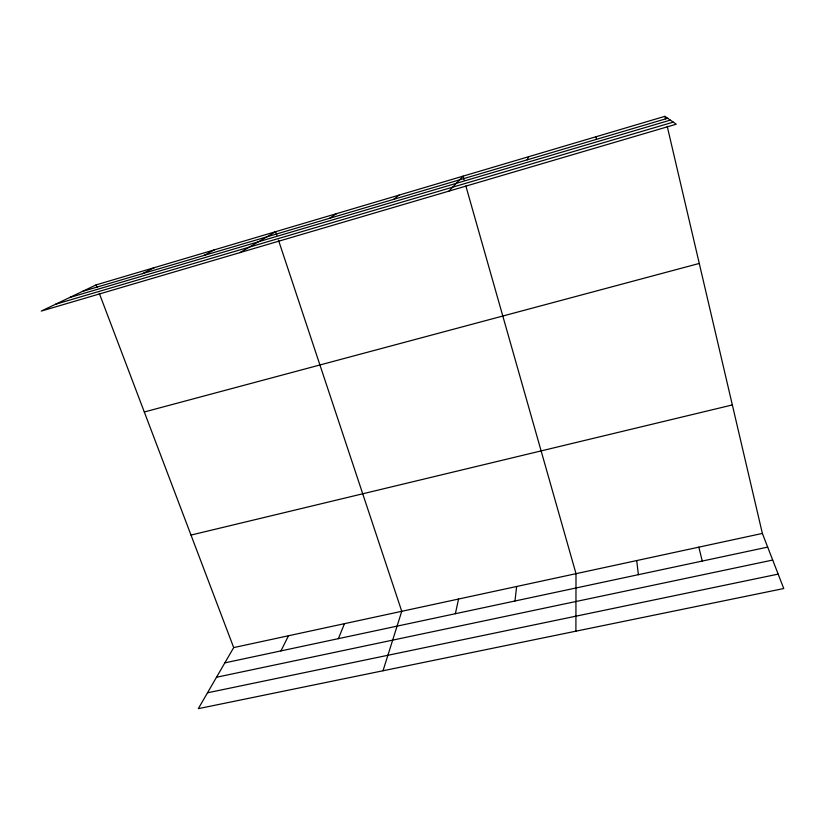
<?xml version="1.0" encoding="UTF-8"?>
<svg xmlns="http://www.w3.org/2000/svg" width="825" height="825" viewBox="0 0 825 825"><rect width="100%" height="100%" fill="white"/><g stroke="black" fill="none" stroke-linecap="round" stroke-linejoin="round"><path stroke-width="1.24" d="M575.902 631.187L576.005 573.674L465.847 185.955M514.986 600.992L516.636 586.493M455.369 613.707L458.556 599.033M383.017 670.756L401.754 611.304L278.468 240.147M338.363 638.663L344.489 623.669M527.165 159.844L528.65 156.709M280.954 650.904L288.482 635.755M762.372 533.435L233.692 647.594L198.299 708.665L783.75 588.534L762.372 533.435L667.219 126.308M448.975 191.101L463.062 176.148L464.104 179.829M393.711 199.33L399.073 195.112M329.464 218.336L336.621 213.623M239.889 252.636L275.653 231.691L276.86 235.311M203.827 255.502L214.345 249.862M142.395 273.683L154.512 267.589M96.082 284.903L41.25 311.087L676.242 124.214L664.888 116.335L96.082 284.903L96.989 287.296M82.469 291.411L667.683 118.274M69.589 297.557L670.333 120.12M55.595 304.239L673.241 122.131M144.303 411.984L699.27 263.443M190.998 535.074L732.342 404.941M224.833 662.867L767.683 547.109M216.501 677.253L772.705 560.051M207.487 692.804L778.161 574.118M99.258 293.267L233.692 647.594M698.827 547.161L702.271 561.062M664.888 116.335L665.466 118.831M595.908 136.775L596.506 139.332M636.714 560.567L638.385 574.685"/></g></svg>
